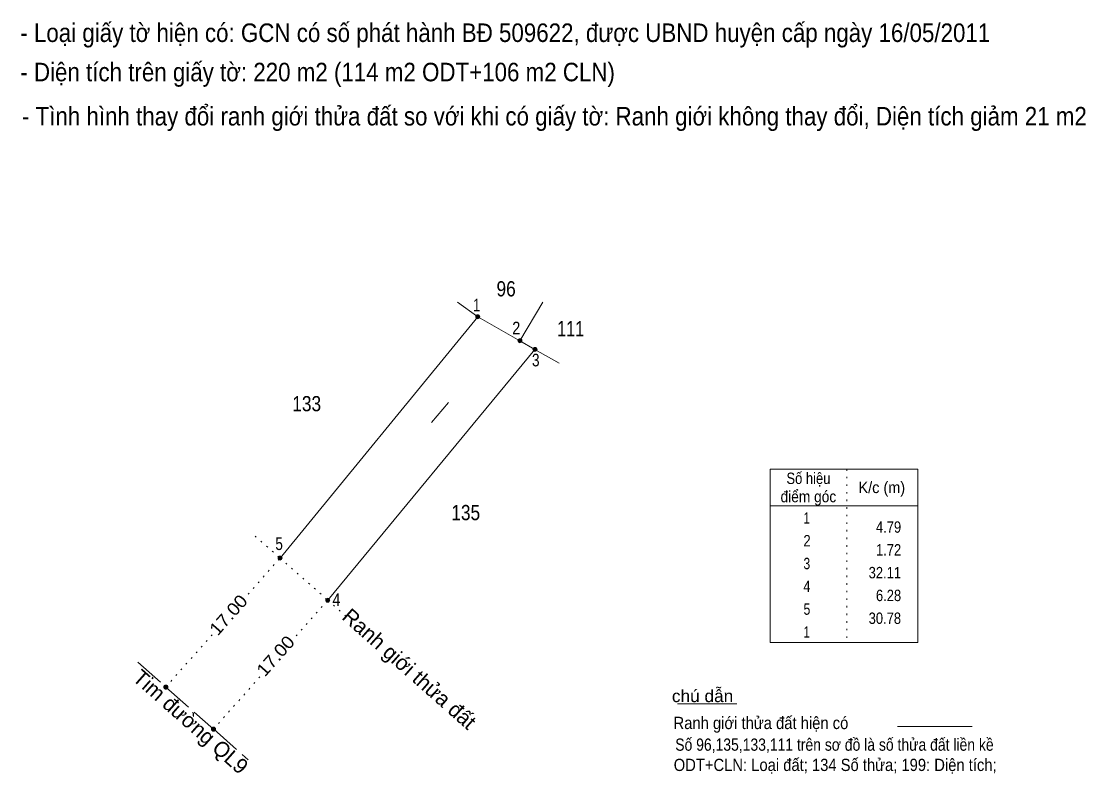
# Model space of a CAD drawing. Header units: metres. Extents: x 536771 to 537815, y 1837287 to 1837416.
# Drawn here: x 537134.4 to 537239.4, y 1837309.4 to 1837383.6 of the extents above; entities that cross this region are included whole.
import ezdxf
from ezdxf.enums import TextEntityAlignment as Align

# ---------------------------------------------------------------- set-up
doc = ezdxf.new("R2010")
doc.units = ezdxf.units.M
doc.header["$LTSCALE"] = 0.5
doc.linetypes.add('DOTTED', pattern=[1.5, 0.3, -1.2])
doc.linetypes.add('LONG_DASHED', pattern=[7.5, 6, -1.5])
for name, color, linetype, lineweight in [('10', 7, 'Continuous', 13), ('17', 7, 'Continuous', 13), ('50', 7, 'DOTTED', 13), ('6', 7, 'Continuous', 13), ('63', 7, 'Continuous', 13), ('8', 7, 'DOTTED', 13)]:
    doc.layers.add(name, color=color, linetype=linetype, lineweight=lineweight)
doc.layers.add('7', color=7, linetype='Continuous')

msp = doc.modelspace()

# ---------------------------------------------------------------- hatches: boundary and pattern name
at = {"layer": '63'}
for points in [[(537179.65, 1837354.46, 1), (537179.25, 1837354.46, 1)], [(537183.81, 1837352.09, 1), (537183.41, 1837352.09, 1)], [(537185.3, 1837351.24, 1), (537184.9, 1837351.24, 1)], [(537160.15, 1837330.64, 1), (537159.75, 1837330.64, 1)], [(537164.85, 1837326.48, 1), (537164.45, 1837326.48, 1)], [(537148.88, 1837317.91, 1), (537148.48, 1837317.91, 1)], [(537153.58, 1837313.75, 1), (537153.18, 1837313.75, 1)]]:
    msp.add_hatch(color=256, dxfattribs=at).paths.add_polyline_path(points)

# ---------------------------------------------------------------- linework, layer by layer
at = {"layer": '10'}
for p, q in [((537177.44, 1837355.89), (537179.45, 1837354.46)), ((537185.89, 1837355.89), (537183.61, 1837352.09)), ((537159.95, 1837330.64), (537179.45, 1837354.46)), ((537185.1, 1837351.24), (537164.65, 1837326.48)), ((537185.1, 1837351.24), (537187.5, 1837349.87))]:
    msp.add_line(p, q, dxfattribs=at)
msp.add_lwpolyline([(537185.1, 1837351.24), (537183.61, 1837352.09), (537179.45, 1837354.46)], dxfattribs=at)
at = {"layer": '17'}
msp.add_line((537199.15, 1837316.26), (537205, 1837316.26), dxfattribs=at)
at = {"layer": '50'}
for p, q in [((537157.49, 1837332.81), (537159.95, 1837330.64)), ((537159.95, 1837330.64), (537164.65, 1837326.48)), ((537164.65, 1837326.48), (537166.64, 1837324.72))]:
    msp.add_line(p, q, dxfattribs=at)
at = {"layer": '50', "linetype": 'LONG_DASHED'}
for p, q in [((537145.9, 1837320.36), (537148.71, 1837317.89)), ((537148.68, 1837317.91), (537153.38, 1837313.75)), ((537153.4, 1837313.74), (537156.81, 1837310.73))]:
    msp.add_line(p, q, dxfattribs=at)
at = {"layer": '6'}
msp.add_line((537220.87, 1837314.02), (537228.25, 1837314.02), dxfattribs=at)
at = {"layer": '63'}
msp.add_line((537174.9, 1837344.03), (537176.56, 1837345.99), dxfattribs=at)
for points in [[(537215.86, 1837322.31), (537208.3, 1837322.31), (537208.3, 1837339.41), (537215.86, 1837339.41)], [(537215.86, 1837339.41), (537222.88, 1837339.41), (537222.88, 1837322.31), (537215.86, 1837322.31)], [(537208.3, 1837335.81), (537215.86, 1837335.81), (537222.88, 1837335.81)]]:
    msp.add_lwpolyline(points, dxfattribs=at)
for centre in [(537179.45, 1837354.46), (537183.61, 1837352.09), (537185.1, 1837351.24), (537159.95, 1837330.64), (537164.65, 1837326.48)]:
    msp.add_circle(centre, 0.2, dxfattribs=at)
at = {"layer": '63', "linetype": 'LONG_DASHED'}
for centre in [(537148.68, 1837317.91), (537153.38, 1837313.75)]:
    msp.add_circle(centre, 0.2, dxfattribs=at)
at = {"layer": '8'}
for p, q in [((537215.86, 1837339.41), (537215.86, 1837322.31)), ((537155.8, 1837325.95), (537159.95, 1837330.64)), ((537160.53, 1837321.83), (537164.65, 1837326.48)), ((537155.79, 1837325.94), (537155.8, 1837325.95)), ((537148.68, 1837317.91), (537153.51, 1837323.37)), ((537153.38, 1837313.75), (537158.24, 1837319.24))]:
    msp.add_line(p, q, dxfattribs=at)

# ---------------------------------------------------------------- texts
at = {"layer": '6'}
for s, height, width, p in [('chú dẫn', 1.211, 1.05, (537198.61, 1837316.42)), ('Ranh giới thửa đất hiện có ', 1.211, 0.9, (537198.77, 1837313.76)), ('Số 96,135,133,111 trên sơ đồ là số thửa đất liền kề', 1.21, 0.85, (537198.94, 1837311.62)), ('ODT+CLN: Loại đất; 134 Số thửa; 199: Diện tích;', 1.21, 0.9, (537198.79, 1837309.62))]:
    msp.add_text(s, height=height, dxfattribs=dict(at, width=width)).set_placement(p)
at = {"layer": '63'}
for s, height, width, p in [('96', 1.5, 0.85, (537183.2, 1837356.47)), (' 1', 1.25, 0.75, (537179.69, 1837354.99)), (' 2', 1.25, 0.85, (537183.65, 1837352.72)), ('111', 1.5, 0.8, (537189.96, 1837352.54)), (' 3', 1.25, 0.8, (537185.55, 1837349.56)), (' 133', 1.5, 0.85, (537164, 1837345.13)), ('135', 1.5, 0.85, (537179.69, 1837334.38)), ('4.79', 1.125, 0.85, (537221.23, 1837333.14)), (' 5', 1.25, 0.8, (537160.23, 1837331.43)), ('1.72', 1.125, 0.85, (537221.23, 1837330.89)), ('32.11', 1.125, 0.85, (537221.22, 1837328.64)), ('6.28', 1.125, 0.85, (537221.23, 1837326.39)), (' 4', 1.25, 0.85, (537165.91, 1837325.92)), ('30.78', 1.125, 0.85, (537221.22, 1837324.14))]:
    msp.add_text(s, height=height, dxfattribs=dict(at, width=width)).set_placement(p, align=Align.RIGHT)
for s, width, p in [('Số hiệu', 0.85, (537212.08, 1837337.95)), ('K/c (m)', 0.95, (537219.32, 1837337.05)), ('điểm góc', 0.9, (537212.075, 1837336.15)), (' 1', 0.75, (537211.755, 1837334.04)), (' 2', 0.85, (537211.765, 1837331.79)), (' 3', 0.8, (537211.755, 1837329.54)), (' 4', 0.85, (537211.755, 1837327.29)), (' 5', 0.8, (537211.765, 1837325.04)), (' 1', 0.75, (537211.755, 1837322.79))]:
    msp.add_text(s, height=1.125, dxfattribs=dict(at, width=width)).set_placement(p, align=Align.CENTER)
at = {"layer": '63', "width": 1.1}
for p in [(537155.3221, 1837324.6158), (537159.9721, 1837320.5658)]:
    msp.add_text('17.00', height=1.25, rotation=48.481, dxfattribs=at).set_placement(p, align=Align.CENTER)
at = {"layer": '63'}
for s, rotation, p in [('Ranh giới thửa đất', 318.51, (537172.2082, 1837319.1458)), ('Tim đường QL9', 318.488, (537150.633, 1837313.9171))]:
    msp.add_text(s, height=1.5, rotation=rotation, dxfattribs=at).set_placement(p, align=Align.CENTER)
at = {"layer": '7', "width": 0.9}
for s, p in [('     - Loại giấy tờ hiện có: GCN có số phát hành BĐ 509622, được UBND huyện cấp ngày 16/05/2011', (537131.26, 1837381.58)), ('- Diện tích trên giấy tờ: 220 m2 (114 m2 ODT+106 m2 CLN)', (537134.32, 1837377.7)), ('     - Tình hình thay đổi ranh giới thửa đất so với khi có giấy tờ: Ranh giới không thay đổi, Diện tích giảm 21 m2', (537131.42, 1837373.34))]:
    msp.add_text(s, height=1.83, dxfattribs=at).set_placement(p)

doc.saveas('drawing.dxf')
